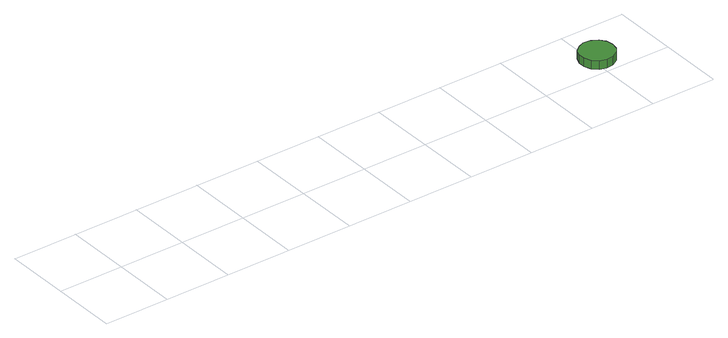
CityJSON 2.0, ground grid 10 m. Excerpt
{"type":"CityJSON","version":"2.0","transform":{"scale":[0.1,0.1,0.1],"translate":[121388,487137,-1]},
"CityObjects":{
"tree1":{"type":"SolitaryVegetationObject","attributes":{"function":"something"}},
"tree2":{"type":"SolitaryVegetationObject","attributes":{"function":"something"},"geometry":[{"type":"MultiSurface","lod":"1","boundaries":[[[0,1,2,3,4,5,6,7,8,9,10,11,12,13,14]],[[15,16,17,18,19,20,21,22,23,24,25,26,27,28,29]],[[0,29,28,1]],[[1,28,27,2]],[[2,27,26,3]],[[3,26,25,4]],[[4,25,24,5]],[[5,24,23,6]],[[6,23,22,7]],[[7,22,21,8]],[[8,21,20,9]],[[9,20,19,10]],[[10,19,18,11]],[[11,18,17,12]],[[12,17,16,13]],[[13,16,15,14]],[[14,15,29,0]]]}]}
},
"vertices":[
[834,33,19],[832,44,19],[826,52,19],[816,58,19],[805,59,19],[795,55,19],[787,48,19],[783,38,19],[783,28,19],[787,18,19],[795,10,19],[805,7,19],[816,8,19],[826,14,19],[832,22,19],[832,22,6],[826,14,6],[816,8,6],[805,7,6],[795,10,6],[787,18,6],[783,28,6],[783,38,6],[787,48,6],[795,55,6],[805,59,6],[816,58,6],[826,52,6],[832,44,6],[834,33,6]
]}
